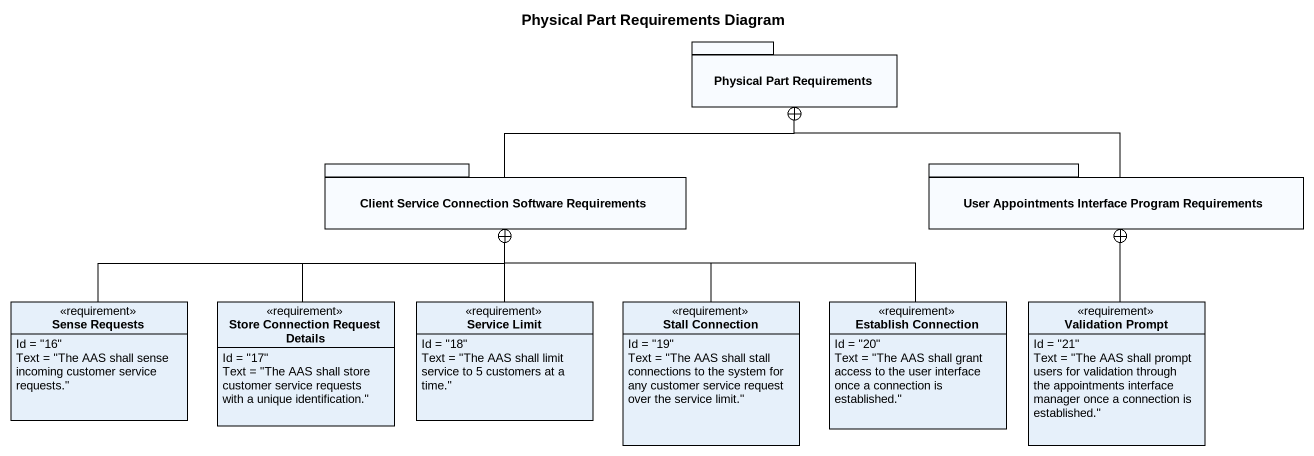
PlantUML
@startuml
title Physical Part Requirements Diagram
hide circle
hide empty members
package "Physical Part Requirements" as Physical_Part_Requirements {
}
package "Client Service Connection Software Requirements" as Client_Service_Connection {
}
package "User Appointments Interface Program Requirements" as User_Appointments_Interface {
}
class "Sense Requests" as Sense_Requests <<requirement>> {
  Id = "16"
  Text = "The AAS shall sense incoming customer service requests."
}
class "Store Connection Request Details" as Store_Connection_Request <<requirement>> {
  Id = "17"
  Text = "The AAS shall store customer service requests with a unique identification."
}
class "Service Limit" as Service_Limit <<requirement>> {
  Id = "18"
  Text = "The AAS shall limit service to 5 customers at a time."
}
class "Stall Connection" as Stall_Connection <<requirement>> {
  Id = "19"
  Text = "The AAS shall stall connections to the system for any customer service request over the service limit."
}
class "Establish Connection" as Establish_Connection <<requirement>> {
  Id = "20"
  Text = "The AAS shall grant access to the user interface once a connection is established."
}
class "Validation Prompt" as Validation_Prompt <<requirement>> {
  Id = "21"
  Text = "The AAS shall prompt users for validation through the appointments interface manager once a connection is established."
}
Client_Service_Connection -right-+ Physical_Part_Requirements
User_Appointments_Interface -left-+ Physical_Part_Requirements
Sense_Requests -right-+ Client_Service_Connection
Store_Connection_Request -up-+ Client_Service_Connection
Service_Limit -up-+ Client_Service_Connection
Stall_Connection -up-+ Client_Service_Connection
Establish_Connection -left-+ Client_Service_Connection
Validation_Prompt -up-+ User_Appointments_Interface
@enduml
